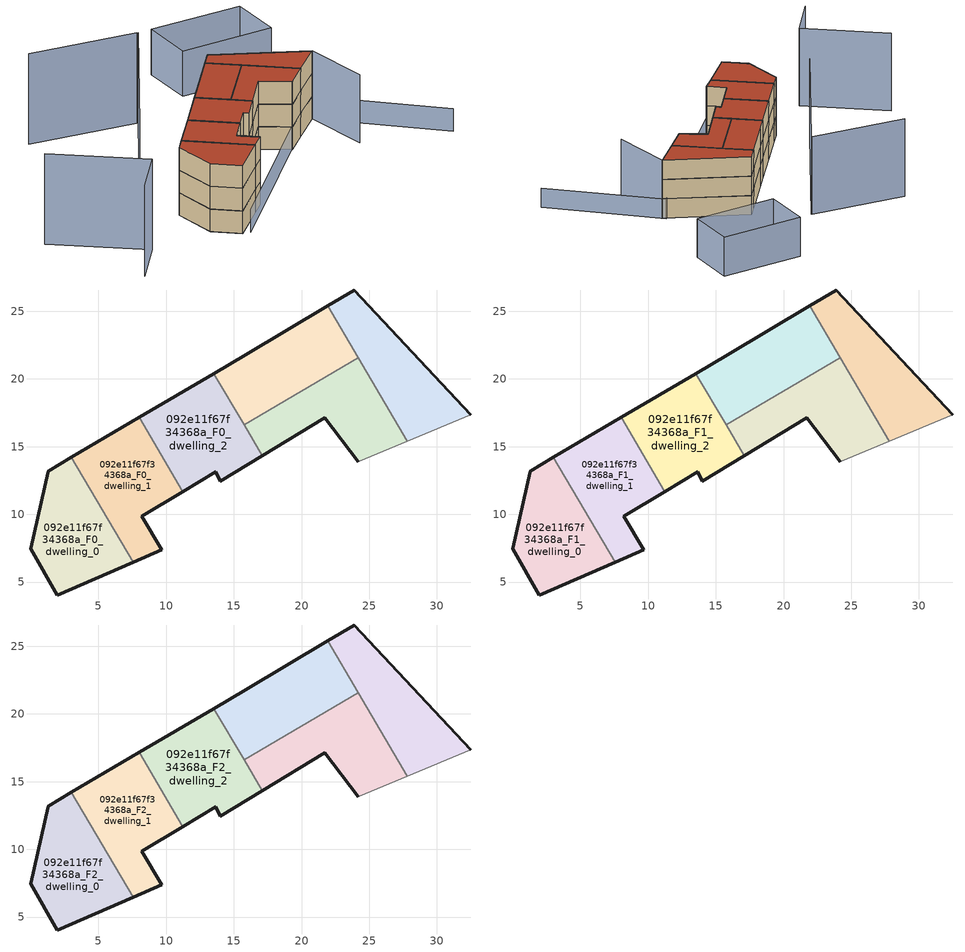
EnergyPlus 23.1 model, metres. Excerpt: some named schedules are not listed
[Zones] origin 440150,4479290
092e11f67f34368a_F0_dwelling_0
 floor ground (EU_floor_Construction): 7.56,6.48 3.01,14.21 1.28,13.19 0,7.46 1.94,4.05 z0
 wall outside (EU_wall_Construction): 7.56,6.48 1.94,4.05 0,7.46 1.28,13.19 3.01,14.21 z0:3
 wall to 092e11f67f34368a_F0_dwelling_1 (EU_wall_Construction): 3.01,14.21 7.56,6.48 z0:3
092e11f67f34368a_F0_dwelling_1
 floor ground (EU_floor_Construction): 9.67,7.39 8.2,9.86 11.23,11.68 8,17.16 3.01,14.21 7.56,6.48 z0
 wall outside (EU_wall_Construction): 3.01,14.21 8,17.16 / 11.23,11.68 8.2,9.86 9.67,7.39 7.56,6.48 z0:3
 wall to 092e11f67f34368a_F0_dwelling_2 (EU_wall_Construction): 8,17.16 11.23,11.68 z0:3
092e11f67f34368a_F0_dwelling_2
 floor ground (EU_floor_Construction): 17.09,14.33 13.51,20.41 8,17.16 11.23,11.68 13.66,13.13 14.01,12.45 z0
 wall outside (EU_wall_Construction): 8,17.16 13.51,20.41 / 17.09,14.33 14.01,12.45 13.66,13.13 11.23,11.68 z0:3
 wall to 092e11f67f34368a_F0_dwelling_3 (EU_wall_Construction): 13.51,20.41 15.75,16.61 z0:3
 wall to 092e11f67f34368a_F0_dwelling_4 (EU_wall_Construction): 15.75,16.61 17.09,14.33 z0:3
092e11f67f34368a_F0_dwelling_3
 floor ground (EU_floor_Construction): 24.18,21.58 21.92,25.4 15.89,21.81 13.51,20.41 15.75,16.61 z0
 wall outside (EU_wall_Construction): 13.51,20.41 15.89,21.81 21.92,25.4 z0:3
 wall to 092e11f67f34368a_F0_dwelling_4 (EU_wall_Construction): 24.18,21.58 15.75,16.61 z0:3
 wall to 092e11f67f34368a_F0_dwelling_5 (EU_wall_Construction): 21.92,25.4 24.18,21.58 z0:3
092e11f67f34368a_F0_dwelling_4
 floor ground (EU_floor_Construction): 27.82,15.4 24.18,21.58 15.75,16.61 17.09,14.33 21.73,17.14 24.19,13.88 24.27,13.91 z0
 wall outside (EU_wall_Construction): 24.19,13.88 21.73,17.14 17.09,14.33 z0:3
 wall adiabatic (EU_wall_Construction): 27.82,15.4 24.27,13.91 24.19,13.88 z0:3
 wall to 092e11f67f34368a_F0_dwelling_5 (EU_wall_Construction): 24.18,21.58 27.82,15.4 z0:3
092e11f67f34368a_F0_dwelling_5
 floor ground (EU_floor_Construction): 32.49,17.37 23.89,26.57 21.92,25.4 27.82,15.4 z0
 wall outside (EU_wall_Construction): 21.92,25.4 23.89,26.57 32.49,17.37 z0:3
 wall adiabatic (EU_wall_Construction): 32.49,17.37 27.82,15.4 z0:3
092e11f67f34368a_F1_dwelling_0
 floor to 092e11f67f34368a_F0_dwelling_0 (EU_floor_Construction): 7.56,6.48 3.01,14.21 1.28,13.19 0,7.46 1.94,4.05 z3
 wall outside (EU_wall_Construction): 7.56,6.48 1.94,4.05 0,7.46 1.28,13.19 3.01,14.21 z3:6
 wall to 092e11f67f34368a_F1_dwelling_1 (EU_wall_Construction): 3.01,14.21 7.56,6.48 z3:6
092e11f67f34368a_F1_dwelling_1
 floor to 092e11f67f34368a_F0_dwelling_1 (EU_floor_Construction): 9.67,7.39 8.2,9.86 11.23,11.68 8,17.16 3.01,14.21 7.56,6.48 z3
 wall outside (EU_wall_Construction): 3.01,14.21 8,17.16 / 11.23,11.68 8.2,9.86 9.67,7.39 7.56,6.48 z3:6
 wall to 092e11f67f34368a_F1_dwelling_2 (EU_wall_Construction): 8,17.16 11.23,11.68 z3:6
092e11f67f34368a_F1_dwelling_2
 floor to 092e11f67f34368a_F0_dwelling_2 (EU_floor_Construction): 17.09,14.33 13.51,20.41 8,17.16 11.23,11.68 13.66,13.13 14.01,12.45 z3
 wall outside (EU_wall_Construction): 8,17.16 13.51,20.41 / 17.09,14.33 14.01,12.45 13.66,13.13 11.23,11.68 z3:6
 wall to 092e11f67f34368a_F1_dwelling_3 (EU_wall_Construction): 13.51,20.41 15.75,16.61 z3:6
 wall to 092e11f67f34368a_F1_dwelling_4 (EU_wall_Construction): 15.75,16.61 17.09,14.33 z3:6
092e11f67f34368a_F1_dwelling_3
 floor to 092e11f67f34368a_F0_dwelling_3 (EU_floor_Construction): 24.18,21.58 21.92,25.4 15.89,21.81 13.51,20.41 15.75,16.61 z3
 wall outside (EU_wall_Construction): 13.51,20.41 15.89,21.81 21.92,25.4 z3:6
 wall to 092e11f67f34368a_F1_dwelling_4 (EU_wall_Construction): 24.18,21.58 15.75,16.61 z3:6
 wall to 092e11f67f34368a_F1_dwelling_5 (EU_wall_Construction): 21.92,25.4 24.18,21.58 z3:6
092e11f67f34368a_F1_dwelling_4
 floor to 092e11f67f34368a_F0_dwelling_4 (EU_floor_Construction): 27.82,15.4 24.18,21.58 15.75,16.61 17.09,14.33 21.73,17.14 24.19,13.88 24.27,13.91 z3
 wall outside (EU_wall_Construction): 24.19,13.88 21.73,17.14 17.09,14.33 z3:6
 wall adiabatic (EU_wall_Construction): 27.82,15.4 24.27,13.91 24.19,13.88 z3:6
 wall to 092e11f67f34368a_F1_dwelling_5 (EU_wall_Construction): 24.18,21.58 27.82,15.4 z3:6
092e11f67f34368a_F1_dwelling_5
 floor to 092e11f67f34368a_F0_dwelling_5 (EU_floor_Construction): 32.49,17.37 23.89,26.57 21.92,25.4 27.82,15.4 z3
 wall outside (EU_wall_Construction): 21.92,25.4 23.89,26.57 32.49,17.37 z3:6
 wall adiabatic (EU_wall_Construction): 32.49,17.37 27.82,15.4 z3:6
092e11f67f34368a_F2_dwelling_0
 floor to 092e11f67f34368a_F1_dwelling_0 (EU_floor_Construction): 7.56,6.48 3.01,14.21 1.28,13.19 0,7.46 1.94,4.05 z6
 wall outside (EU_wall_Construction): 7.56,6.48 1.94,4.05 0,7.46 1.28,13.19 3.01,14.21 z6:9
 wall to 092e11f67f34368a_F2_dwelling_1 (EU_wall_Construction): 3.01,14.21 7.56,6.48 z6:9
 roof outside (EU_roof_Construction): 3.01,14.21 7.56,6.48 1.94,4.05 0,7.46 1.28,13.19 z9
092e11f67f34368a_F2_dwelling_1
 floor to 092e11f67f34368a_F1_dwelling_1 (EU_floor_Construction): 9.67,7.39 8.2,9.86 11.23,11.68 8,17.16 3.01,14.21 7.56,6.48 z6
 wall outside (EU_wall_Construction): 3.01,14.21 8,17.16 / 11.23,11.68 8.2,9.86 9.67,7.39 7.56,6.48 z6:9
 wall to 092e11f67f34368a_F2_dwelling_2 (EU_wall_Construction): 8,17.16 11.23,11.68 z6:9
 roof outside (EU_roof_Construction): 8,17.16 11.23,11.68 8.2,9.86 9.67,7.39 7.56,6.48 3.01,14.21 z9
092e11f67f34368a_F2_dwelling_2
 floor to 092e11f67f34368a_F1_dwelling_2 (EU_floor_Construction): 17.09,14.33 13.51,20.41 8,17.16 11.23,11.68 13.66,13.13 14.01,12.45 z6
 wall outside (EU_wall_Construction): 8,17.16 13.51,20.41 / 17.09,14.33 14.01,12.45 13.66,13.13 11.23,11.68 z6:9
 wall to 092e11f67f34368a_F2_dwelling_3 (EU_wall_Construction): 13.51,20.41 15.75,16.61 z6:9
 wall to 092e11f67f34368a_F2_dwelling_4 (EU_wall_Construction): 15.75,16.61 17.09,14.33 z6:9
 roof outside (EU_roof_Construction): 13.51,20.41 17.09,14.33 14.01,12.45 13.66,13.13 11.23,11.68 8,17.16 z9
092e11f67f34368a_F2_dwelling_3
 floor to 092e11f67f34368a_F1_dwelling_3 (EU_floor_Construction): 24.18,21.58 21.92,25.4 15.89,21.81 13.51,20.41 15.75,16.61 z6
 wall outside (EU_wall_Construction): 13.51,20.41 15.89,21.81 21.92,25.4 z6:9
 wall to 092e11f67f34368a_F2_dwelling_4 (EU_wall_Construction): 24.18,21.58 15.75,16.61 z6:9
 wall to 092e11f67f34368a_F2_dwelling_5 (EU_wall_Construction): 21.92,25.4 24.18,21.58 z6:9
 roof outside (EU_roof_Construction): 21.92,25.4 24.18,21.58 15.75,16.61 13.51,20.41 15.89,21.81 z9
092e11f67f34368a_F2_dwelling_4
 floor to 092e11f67f34368a_F1_dwelling_4 (EU_floor_Construction): 27.82,15.4 24.18,21.58 15.75,16.61 17.09,14.33 21.73,17.14 24.19,13.88 24.27,13.91 z6
 wall outside (EU_wall_Construction): 24.19,13.88 21.73,17.14 17.09,14.33 z6:9
 wall adiabatic (EU_wall_Construction): 27.82,15.4 24.27,13.91 24.19,13.88 z6:9
 wall to 092e11f67f34368a_F2_dwelling_5 (EU_wall_Construction): 24.18,21.58 27.82,15.4 z6:9
 roof outside (EU_roof_Construction): 24.18,21.58 27.82,15.4 24.27,13.91 24.19,13.88 21.73,17.14 17.09,14.33 15.75,16.61 z9
092e11f67f34368a_F2_dwelling_5
 floor to 092e11f67f34368a_F1_dwelling_5 (EU_floor_Construction): 32.49,17.37 23.89,26.57 21.92,25.4 27.82,15.4 z6
 wall outside (EU_wall_Construction): 21.92,25.4 23.89,26.57 32.49,17.37 z6:9
 wall adiabatic (EU_wall_Construction): 32.49,17.37 27.82,15.4 z6:9
 roof outside (EU_roof_Construction): 23.89,26.57 32.49,17.37 27.82,15.4 21.92,25.4 z9
shading: 2.88,3.5 32.22,17.92 / 32.22,17.92 40.1,1.88 z0:3; -15.01,20.88 -8.3,9.77 / -8.3,9.77 -14.62,5.96 / 18.61,32.95 -1.4,17.04 / 18.56,33.11 5.97,39.68 z0:12; 30.66,8.69 32.49,17.37 z0:9; 30.34,40.17 42.04,35.84 / 42.04,35.84 39.54,29.09 / 39.54,29.09 27.84,33.42 / 27.84,33.42 30.34,40.17 z0:6
[Building]
EU S2 Campaign: North Axis=0; Terrain=City; Solar Distribution=FullExterior
[Site:Location]
Madrid: Latitude=40.5; Longitude=-3.5; Time Zone=1; Elevation=609
[SizingPeriod:WeatherFileDays]
AnnualSizingPeriod: Begin Month=1; Begin Day of Month=1; End Month=12; End Day of Month=31; Day of Week for Start Day=Monday; Use Weather File Daylight Saving Period=No; Use Weather File Rain and Snow Indicators=No
[MATERIAL]
EU_InternalMass_Material: Roughness=MediumRough; Thickness=0.1; Conductivity=1; Density=1800; Specific Heat=900; Thermal Absorptance=0.9; Solar Absorptance=0.7; Visible Absorptance=0.7
[MATERIAL:NOMASS] Roughness=MediumRough; Thermal Absorptance=0.9; Solar Absorptance=0.7; Visible Absorptance=0.7
Name | Thermal Resistance
EU_wall_NoMass | 0.459673
EU_roof_NoMass | 0.495815
EU_floor_NoMass | 0.788942
[CONSTRUCTION]
EU_wall_Construction: EU_wall_NoMass
EU_roof_Construction: EU_roof_NoMass
EU_floor_Construction: EU_floor_NoMass
EU_InternalMass_Construction: EU_InternalMass_Material
[ZONE] Type=1; Multiplier=1; Ceiling Height=autocalculate; Floor Area=autocalculate; Part of Total Floor Area=Yes
Name | Volume
092e11f67f34368a_F0_dwelling_0 | 129.64
092e11f67f34368a_F1_dwelling_0; 092e11f67f34368a_F2_dwelling_0 | 129.639
092e11f67f34368a_F0_dwelling_1; 092e11f67f34368a_F1_dwelling_1; 092e11f67f34368a_F2_dwelling_1 | 129.654
092e11f67f34368a_F0_dwelling_2; 092e11f67f34368a_F0_dwelling_3; 092e11f67f34368a_F1_dwelling_3; 092e11f67f34368a_F2_dwelling_3; 092e11f67f34368a_F0_dwelling_4; 092e11f67f34368a_F1_dwelling_4; 092e11f67f34368a_F2_dwelling_4 | 129.646
092e11f67f34368a_F1_dwelling_2; 092e11f67f34368a_F2_dwelling_2 | 129.647
092e11f67f34368a_F0_dwelling_5; 092e11f67f34368a_F1_dwelling_5; 092e11f67f34368a_F2_dwelling_5 | 129.659
[INTERNALMASS] Construction=EU_InternalMass_Construction
Name | Zone or ZoneList | Surface Area
092e11f67f34368a_F0_dwelling_0_EU_InternalMass | 092e11f67f34368a_F0_dwelling_0 | 43.2133
092e11f67f34368a_F0_dwelling_1_EU_InternalMass | 092e11f67f34368a_F0_dwelling_1 | 43.218
092e11f67f34368a_F0_dwelling_2_EU_InternalMass | 092e11f67f34368a_F0_dwelling_2 | 43.2155
092e11f67f34368a_F0_dwelling_3_EU_InternalMass | 092e11f67f34368a_F0_dwelling_3 | 43.2139
092e11f67f34368a_F0_dwelling_4_EU_InternalMass | 092e11f67f34368a_F0_dwelling_4 | 43.2166
092e11f67f34368a_F0_dwelling_5_EU_InternalMass | 092e11f67f34368a_F0_dwelling_5 | 43.2195
092e11f67f34368a_F1_dwelling_0_EU_InternalMass | 092e11f67f34368a_F1_dwelling_0 | 43.2133
092e11f67f34368a_F1_dwelling_1_EU_InternalMass | 092e11f67f34368a_F1_dwelling_1 | 43.218
092e11f67f34368a_F1_dwelling_2_EU_InternalMass | 092e11f67f34368a_F1_dwelling_2 | 43.2155
092e11f67f34368a_F1_dwelling_3_EU_InternalMass | 092e11f67f34368a_F1_dwelling_3 | 43.2139
092e11f67f34368a_F1_dwelling_4_EU_InternalMass | 092e11f67f34368a_F1_dwelling_4 | 43.2166
092e11f67f34368a_F1_dwelling_5_EU_InternalMass | 092e11f67f34368a_F1_dwelling_5 | 43.2195
092e11f67f34368a_F2_dwelling_0_EU_InternalMass | 092e11f67f34368a_F2_dwelling_0 | 43.2133
092e11f67f34368a_F2_dwelling_1_EU_InternalMass | 092e11f67f34368a_F2_dwelling_1 | 43.218
092e11f67f34368a_F2_dwelling_2_EU_InternalMass | 092e11f67f34368a_F2_dwelling_2 | 43.2155
092e11f67f34368a_F2_dwelling_3_EU_InternalMass | 092e11f67f34368a_F2_dwelling_3 | 43.2139
092e11f67f34368a_F2_dwelling_4_EU_InternalMass | 092e11f67f34368a_F2_dwelling_4 | 43.2166
092e11f67f34368a_F2_dwelling_5_EU_InternalMass | 092e11f67f34368a_F2_dwelling_5 | 43.2195
[OTHEREQUIPMENT] Fuel Type=Electricity; Design Level Calculation Method=Watts/Area; Power per Zone Floor Area=1; Fraction Latent=0; Fraction Radiant=0; Fraction Lost=0; Carbon Dioxide Generation Rate=0; EndUse Subcategory=EU_Step8_InternalGains
Name | Zone or ZoneList or Space or SpaceList | Schedule
EU_Step8_InternalGain_092e11f67f34368a_F0_dwelling_0_f000 | 092e11f67f34368a_F0_dwelling_0 | EU_Step8_GainSchedule_092e11f67f34368a_F0_dwelling_0_f000
EU_Step8_InternalGain_092e11f67f34368a_F0_dwelling_1_f000 | 092e11f67f34368a_F0_dwelling_1 | EU_Step8_GainSchedule_092e11f67f34368a_F0_dwelling_1_f000
EU_Step8_InternalGain_092e11f67f34368a_F0_dwelling_2_f000 | 092e11f67f34368a_F0_dwelling_2 | EU_Step8_GainSchedule_092e11f67f34368a_F0_dwelling_2_f000
EU_Step8_InternalGain_092e11f67f34368a_F0_dwelling_3_f000 | 092e11f67f34368a_F0_dwelling_3 | EU_Step8_GainSchedule_092e11f67f34368a_F0_dwelling_3_f000
EU_Step8_InternalGain_092e11f67f34368a_F0_dwelling_4_f000 | 092e11f67f34368a_F0_dwelling_4 | EU_Step8_GainSchedule_092e11f67f34368a_F0_dwelling_4_f000
EU_Step8_InternalGain_092e11f67f34368a_F0_dwelling_5_f000 | 092e11f67f34368a_F0_dwelling_5 | EU_Step8_GainSchedule_092e11f67f34368a_F0_dwelling_5_f000
EU_Step8_InternalGain_092e11f67f34368a_F1_dwelling_0_f000 | 092e11f67f34368a_F1_dwelling_0 | EU_Step8_GainSchedule_092e11f67f34368a_F1_dwelling_0_f000
EU_Step8_InternalGain_092e11f67f34368a_F1_dwelling_1_f000 | 092e11f67f34368a_F1_dwelling_1 | EU_Step8_GainSchedule_092e11f67f34368a_F1_dwelling_1_f000
EU_Step8_InternalGain_092e11f67f34368a_F1_dwelling_2_f000 | 092e11f67f34368a_F1_dwelling_2 | EU_Step8_GainSchedule_092e11f67f34368a_F1_dwelling_2_f000
EU_Step8_InternalGain_092e11f67f34368a_F1_dwelling_3_f000 | 092e11f67f34368a_F1_dwelling_3 | EU_Step8_GainSchedule_092e11f67f34368a_F1_dwelling_3_f000
EU_Step8_InternalGain_092e11f67f34368a_F1_dwelling_4_f000 | 092e11f67f34368a_F1_dwelling_4 | EU_Step8_GainSchedule_092e11f67f34368a_F1_dwelling_4_f000
EU_Step8_InternalGain_092e11f67f34368a_F1_dwelling_5_f000 | 092e11f67f34368a_F1_dwelling_5 | EU_Step8_GainSchedule_092e11f67f34368a_F1_dwelling_5_f000
EU_Step8_InternalGain_092e11f67f34368a_F2_dwelling_0_f000 | 092e11f67f34368a_F2_dwelling_0 | EU_Step8_GainSchedule_092e11f67f34368a_F2_dwelling_0_f000
EU_Step8_InternalGain_092e11f67f34368a_F2_dwelling_1_f000 | 092e11f67f34368a_F2_dwelling_1 | EU_Step8_GainSchedule_092e11f67f34368a_F2_dwelling_1_f000
EU_Step8_InternalGain_092e11f67f34368a_F2_dwelling_2_f000 | 092e11f67f34368a_F2_dwelling_2 | EU_Step8_GainSchedule_092e11f67f34368a_F2_dwelling_2_f000
EU_Step8_InternalGain_092e11f67f34368a_F2_dwelling_3_f000 | 092e11f67f34368a_F2_dwelling_3 | EU_Step8_GainSchedule_092e11f67f34368a_F2_dwelling_3_f000
EU_Step8_InternalGain_092e11f67f34368a_F2_dwelling_4_f000 | 092e11f67f34368a_F2_dwelling_4 | EU_Step8_GainSchedule_092e11f67f34368a_F2_dwelling_4_f000
EU_Step8_InternalGain_092e11f67f34368a_F2_dwelling_5_f000 | 092e11f67f34368a_F2_dwelling_5 | EU_Step8_GainSchedule_092e11f67f34368a_F2_dwelling_5_f000
[ZONEVENTILATION:DESIGNFLOWRATE] Schedule=EU_AlwaysOn; Design Flow Rate Calculation Method=AirChanges/Hour; Air Changes per Hour=0.719161; Ventilation Type=Natural; Fan Pressure Rise=0; Fan Total Efficiency=1; Constant Term Coefficient=1; Temperature Term Coefficient=0; Velocity Term Coefficient=0; Velocity Squared Term Coefficient=0; Minimum Indoor Temperature=-100; Maximum Indoor Temperature=100; Delta Temperature=-100; Minimum Outdoor Temperature=-100; Maximum Outdoor Temperature=100; Maximum Wind Speed=40
Name | Zone or ZoneList or Space or SpaceList
EU_ConstantAir_092e11f67f34368a_F0_dwelling_0 | 092e11f67f34368a_F0_dwelling_0
EU_ConstantAir_092e11f67f34368a_F0_dwelling_1 | 092e11f67f34368a_F0_dwelling_1
EU_ConstantAir_092e11f67f34368a_F0_dwelling_2 | 092e11f67f34368a_F0_dwelling_2
EU_ConstantAir_092e11f67f34368a_F0_dwelling_3 | 092e11f67f34368a_F0_dwelling_3
EU_ConstantAir_092e11f67f34368a_F0_dwelling_4 | 092e11f67f34368a_F0_dwelling_4
EU_ConstantAir_092e11f67f34368a_F0_dwelling_5 | 092e11f67f34368a_F0_dwelling_5
EU_ConstantAir_092e11f67f34368a_F1_dwelling_0 | 092e11f67f34368a_F1_dwelling_0
EU_ConstantAir_092e11f67f34368a_F1_dwelling_1 | 092e11f67f34368a_F1_dwelling_1
EU_ConstantAir_092e11f67f34368a_F1_dwelling_2 | 092e11f67f34368a_F1_dwelling_2
EU_ConstantAir_092e11f67f34368a_F1_dwelling_3 | 092e11f67f34368a_F1_dwelling_3
EU_ConstantAir_092e11f67f34368a_F1_dwelling_4 | 092e11f67f34368a_F1_dwelling_4
EU_ConstantAir_092e11f67f34368a_F1_dwelling_5 | 092e11f67f34368a_F1_dwelling_5
EU_ConstantAir_092e11f67f34368a_F2_dwelling_0 | 092e11f67f34368a_F2_dwelling_0
EU_ConstantAir_092e11f67f34368a_F2_dwelling_1 | 092e11f67f34368a_F2_dwelling_1
EU_ConstantAir_092e11f67f34368a_F2_dwelling_2 | 092e11f67f34368a_F2_dwelling_2
EU_ConstantAir_092e11f67f34368a_F2_dwelling_3 | 092e11f67f34368a_F2_dwelling_3
EU_ConstantAir_092e11f67f34368a_F2_dwelling_4 | 092e11f67f34368a_F2_dwelling_4
EU_ConstantAir_092e11f67f34368a_F2_dwelling_5 | 092e11f67f34368a_F2_dwelling_5
[HVACTEMPLATE:THERMOSTAT] Constant Heating Setpoint=20; Constant Cooling Setpoint=50
EU_HeatOnly_092e11f67f34368a_F0_dwelling_0; EU_HeatOnly_092e11f67f34368a_F0_dwelling_1; EU_HeatOnly_092e11f67f34368a_F0_dwelling_2; EU_HeatOnly_092e11f67f34368a_F0_dwelling_3; EU_HeatOnly_092e11f67f34368a_F0_dwelling_4; EU_HeatOnly_092e11f67f34368a_F0_dwelling_5; EU_HeatOnly_092e11f67f34368a_F1_dwelling_0; EU_HeatOnly_092e11f67f34368a_F1_dwelling_1; EU_HeatOnly_092e11f67f34368a_F1_dwelling_2; EU_HeatOnly_092e11f67f34368a_F1_dwelling_3; EU_HeatOnly_092e11f67f34368a_F1_dwelling_4; EU_HeatOnly_092e11f67f34368a_F1_dwelling_5; EU_HeatOnly_092e11f67f34368a_F2_dwelling_0; EU_HeatOnly_092e11f67f34368a_F2_dwelling_1; EU_HeatOnly_092e11f67f34368a_F2_dwelling_2; EU_HeatOnly_092e11f67f34368a_F2_dwelling_3; EU_HeatOnly_092e11f67f34368a_F2_dwelling_4; EU_HeatOnly_092e11f67f34368a_F2_dwelling_5
[HVACTEMPLATE:ZONE:IDEALLOADSAIRSYSTEM] System Availability Schedule=EU_AlwaysOn; Maximum Heating Supply Air Temperature=50; Minimum Cooling Supply Air Temperature=13; Maximum Heating Supply Air Humidity Ratio=0.0156; Minimum Cooling Supply Air Humidity Ratio=0.0077; Heating Limit=NoLimit; Cooling Limit=NoLimit; Heating Availability Schedule=EU_AlwaysOn; Cooling Availability Schedule=EU_CoolingOff; Dehumidification Control Type=ConstantSensibleHeatRatio; Cooling Sensible Heat Ratio=0.7; Dehumidification Setpoint=60; Humidification Control Type=None; Humidification Setpoint=30; Outdoor Air Method=None; Outdoor Air Flow Rate per Person=0.00944; Outdoor Air Flow Rate per Zone Floor Area=0; Outdoor Air Flow Rate per Zone=0; Demand Controlled Ventilation Type=None; Outdoor Air Economizer Type=NoEconomizer; Heat Recovery Type=None; Sensible Heat Recovery Effectiveness=0.7; Latent Heat Recovery Effectiveness=0.65
Name | Template Thermostat
092e11f67f34368a_F0_dwelling_0 | EU_HeatOnly_092e11f67f34368a_F0_dwelling_0
092e11f67f34368a_F0_dwelling_1 | EU_HeatOnly_092e11f67f34368a_F0_dwelling_1
092e11f67f34368a_F0_dwelling_2 | EU_HeatOnly_092e11f67f34368a_F0_dwelling_2
092e11f67f34368a_F0_dwelling_3 | EU_HeatOnly_092e11f67f34368a_F0_dwelling_3
092e11f67f34368a_F0_dwelling_4 | EU_HeatOnly_092e11f67f34368a_F0_dwelling_4
